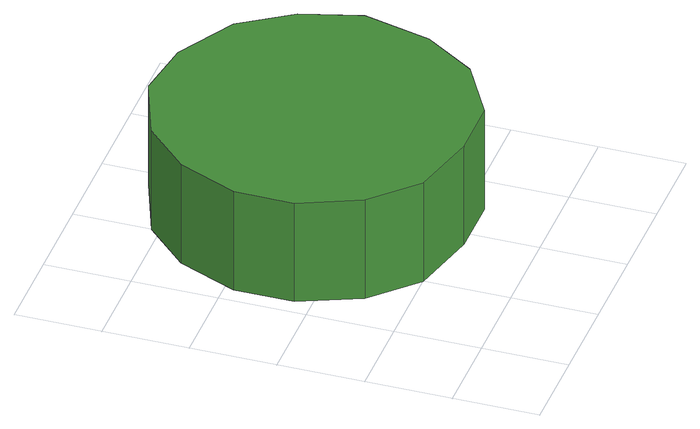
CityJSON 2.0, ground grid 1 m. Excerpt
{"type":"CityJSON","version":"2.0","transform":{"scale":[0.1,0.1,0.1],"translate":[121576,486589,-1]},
"CityObjects":{
"tree1":{"type":"SolitaryVegetationObject","attributes":{"function":"something"},"geometry":[{"type":"MultiSurface","lod":"1","boundaries":[[[0,1,2,3,4,5,6,7,8,9,10,11,12,13,14]],[[15,16,17,18,19,20,21,22,23,24,25,26,27,28,29]],[[0,29,28,1]],[[1,28,27,2]],[[2,27,26,3]],[[3,26,25,4]],[[4,25,24,5]],[[5,24,23,6]],[[6,23,22,7]],[[7,22,21,8]],[[8,21,20,9]],[[9,20,19,10]],[[10,19,18,11]],[[11,18,17,12]],[[12,17,16,13]],[[13,16,15,14]],[[14,15,29,0]]]}]},
"tree2":{"type":"SolitaryVegetationObject","attributes":{"function":"something"}}
},
"vertices":[
[38,26,21],[36,33,21],[32,39,21],[25,43,21],[18,44,21],[10,41,21],[5,36,21],[2,29,21],[2,22,21],[5,15,21],[10,10,21],[18,8,21],[25,8,21],[32,12,21],[36,18,21],[36,18,8],[32,12,8],[25,8,8],[18,8,8],[10,10,8],[5,15,8],[2,22,8],[2,29,8],[5,36,8],[10,41,8],[18,44,8],[25,43,8],[32,39,8],[36,33,8],[38,26,8]
]}
